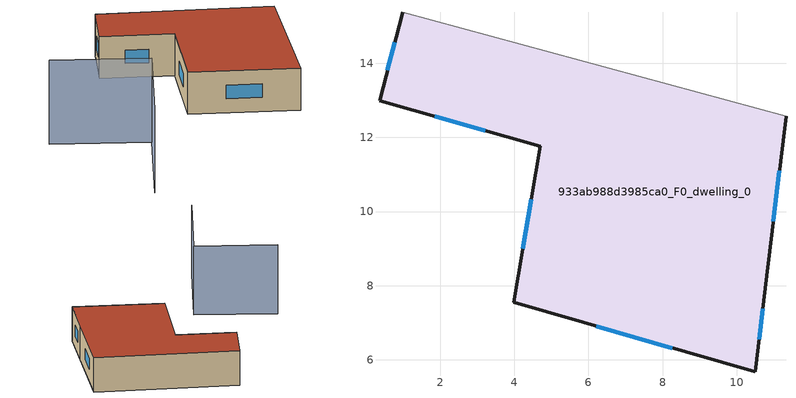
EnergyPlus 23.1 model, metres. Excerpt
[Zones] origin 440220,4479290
933ab988d3985ca0_F0_dwelling_0
 floor ground (EU_floor_Construction): 11.33,12.57 10.81,8.27 10.49,5.67 3.98,7.56 4.7,11.77 0.36,12.99 0.98,15.38 z0
 wall outside (EU_wall_Construction): 0.98,15.38 0.36,12.99 4.7,11.77 3.98,7.56 10.49,5.67 10.81,8.27 11.33,12.57 z0:3
 wall adiabatic (EU_wall_Construction): 11.33,12.57 0.98,15.38 z0:3
 window (EU_Window_Construction): 10.99,9.74 11.15,11.1 / 10.6,6.56 10.7,7.38 / 6.21,6.91 8.26,6.32 / 4.46,10.33 4.23,9 / 1.85,12.57 3.22,12.19 / 0.77,14.56 0.57,13.81 z1.03:1.97
 roof outside (EU_roof_Construction): 10.49,5.67 10.81,8.27 11.33,12.57 0.98,15.38 0.36,12.99 4.7,11.77 3.98,7.56 z3
shading: -4.89,7.36 0.93,5.43 / 0.93,5.43 -0.81,0.19 z0:6
[Building]
EU S2 Campaign: North Axis=0; Terrain=City; Solar Distribution=FullExterior
[Site:Location]
Madrid: Latitude=40.5; Longitude=-3.5; Time Zone=1; Elevation=609
[SizingPeriod:WeatherFileDays]
AnnualSizingPeriod: Begin Month=1; Begin Day of Month=1; End Month=12; End Day of Month=31; Day of Week for Start Day=Monday; Use Weather File Daylight Saving Period=No; Use Weather File Rain and Snow Indicators=No
[MATERIAL]
EU_InternalMass_Material: Roughness=MediumRough; Thickness=0.1; Conductivity=1; Density=1800; Specific Heat=900; Thermal Absorptance=0.9; Solar Absorptance=0.7; Visible Absorptance=0.7
[MATERIAL:NOMASS] Roughness=MediumRough; Thermal Absorptance=0.9; Solar Absorptance=0.7; Visible Absorptance=0.7
Name | Thermal Resistance
EU_wall_NoMass | 0.417311
EU_roof_NoMass | 0.356888
EU_floor_NoMass | 1.25
[WINDOWMATERIAL:SIMPLEGLAZINGSYSTEM]
EU_Window_SimpleGlazing: UFactor=3.792; Solar Heat Gain Coefficient=0.85; Visible Transmittance=0.85
[CONSTRUCTION]
EU_wall_Construction: EU_wall_NoMass
EU_roof_Construction: EU_roof_NoMass
EU_floor_Construction: EU_floor_NoMass
EU_InternalMass_Construction: EU_InternalMass_Material
EU_Window_Construction: EU_Window_SimpleGlazing
[ZONE]
933ab988d3985ca0_F0_dwelling_0: Type=1; Multiplier=1; Ceiling Height=autocalculate; Volume=167.938; Floor Area=autocalculate; Part of Total Floor Area=Yes
[INTERNALMASS]
933ab988d3985ca0_F0_dwelling_0_EU_InternalMass: Construction=EU_InternalMass_Construction; Zone or ZoneList=933ab988d3985ca0_F0_dwelling_0; Surface Area=55.9793
[OTHEREQUIPMENT]
EU_Step8_InternalGain_933ab988d3985ca0_F0_dwelling_0_f000: Fuel Type=Electricity; Zone or ZoneList or Space or SpaceList=933ab988d3985ca0_F0_dwelling_0; Schedule=EU_Step8_GainSchedule_933ab988d3985ca0_F0_dwelling_0_f000; Design Level Calculation Method=Watts/Area; Power per Zone Floor Area=1; Fraction Latent=0; Fraction Radiant=0; Fraction Lost=0; Carbon Dioxide Generation Rate=0; EndUse Subcategory=EU_Step8_InternalGains
[ZONEVENTILATION:DESIGNFLOWRATE]
EU_ConstantAir_933ab988d3985ca0_F0_dwelling_0: Zone or ZoneList or Space or SpaceList=933ab988d3985ca0_F0_dwelling_0; Schedule=EU_AlwaysOn; Design Flow Rate Calculation Method=AirChanges/Hour; Air Changes per Hour=0.64; Ventilation Type=Natural; Fan Pressure Rise=0; Fan Total Efficiency=1; Constant Term Coefficient=1; Temperature Term Coefficient=0; Velocity Term Coefficient=0; Velocity Squared Term Coefficient=0; Minimum Indoor Temperature=-100; Maximum Indoor Temperature=100; Delta Temperature=-100; Minimum Outdoor Temperature=-100; Maximum Outdoor Temperature=100; Maximum Wind Speed=40
[HVACTEMPLATE:THERMOSTAT]
EU_HeatOnly_933ab988d3985ca0_F0_dwelling_0: Constant Heating Setpoint=20; Constant Cooling Setpoint=50
[HVACTEMPLATE:ZONE:IDEALLOADSAIRSYSTEM]
933ab988d3985ca0_F0_dwelling_0: Template Thermostat=EU_HeatOnly_933ab988d3985ca0_F0_dwelling_0; System Availability Schedule=EU_AlwaysOn; Maximum Heating Supply Air Temperature=50; Minimum Cooling Supply Air Temperature=13; Maximum Heating Supply Air Humidity Ratio=0.0156; Minimum Cooling Supply Air Humidity Ratio=0.0077; Heating Limit=NoLimit; Cooling Limit=NoLimit; Heating Availability Schedule=EU_AlwaysOn; Cooling Availability Schedule=EU_CoolingOff; Dehumidification Control Type=ConstantSensibleHeatRatio; Cooling Sensible Heat Ratio=0.7; Dehumidification Setpoint=60; Humidification Control Type=None; Humidification Setpoint=30; Outdoor Air Method=None; Outdoor Air Flow Rate per Person=0.00944; Outdoor Air Flow Rate per Zone Floor Area=0; Outdoor Air Flow Rate per Zone=0; Demand Controlled Ventilation Type=None; Outdoor Air Economizer Type=NoEconomizer; Heat Recovery Type=None; Sensible Heat Recovery Effectiveness=0.7; Latent Heat Recovery Effectiveness=0.65
[SIZING:ZONE]
933ab988d3985ca0_F0_dwelling_0: Zone Cooling Design Supply Air Temperature Input Method=SupplyAirTemperature; Zone Cooling Design Supply Air Temperature=13; Zone Heating Design Supply Air Temperature Input Method=SupplyAirTemperature; Zone Heating Design Supply Air Temperature=50; Zone Cooling Design Supply Air Humidity Ratio=0.008; Zone Heating Design Supply Air Humidity Ratio=0.008; Cooling Design Air Flow Method=DesignDay; Cooling Design Air Flow Rate=0; Cooling Minimum Air Flow per Zone Floor Area=0.000762; Cooling Minimum Air Flow=0; Cooling Minimum Air Flow Fraction=0.2; Heating Design Air Flow Method=DesignDay; Heating Design Air Flow Rate=0; Heating Maximum Air Flow per Zone Floor Area=0.002032; Heating Maximum Air Flow=0.141576; Heating Maximum Air Flow Fraction=0.3; Account for Dedicated Outdoor Air System=No; Dedicated Outdoor Air System Control Strategy=NeutralSupplyAir; Dedicated Outdoor Air Low Setpoint Temperature for Design=autosize; Dedicated Outdoor Air High Setpoint Temperature for Design=autosize; Zone Load Sizing Method=Sensible Load Only No Latent Load; Zone Latent Cooling Design Supply Air Humidity Ratio Input Method=HumidityRatioDifference; Zone Cooling Design Supply Air Humidity Ratio Difference=0.005; Zone Latent Heating Design Supply Air Humidity Ratio Input Method=HumidityRatioDifference; Zone Humidification Design Supply Air Humidity Ratio Difference=0.005
[SCHEDULE:CONSTANT]
Name | Hourly Value
EU_AlwaysOn | 1
EU_CoolingOff | 0
[SCHEDULE:FILE]
EU_Step8_GainSchedule_933ab988d3985ca0_F0_dwelling_0_f000: File=../../schedules/933ab988d3985ca0/933ab988d3985ca0_F0_dwelling_0_f000_gain.csv; Column Number=1; Rows to Skip at Top=0; Number of Hours of Data=8760; Column Separator=Comma; Interpolate to Timestep=No; Minutes per Item=60; Adjust Schedule for Daylight Savings=Yes
